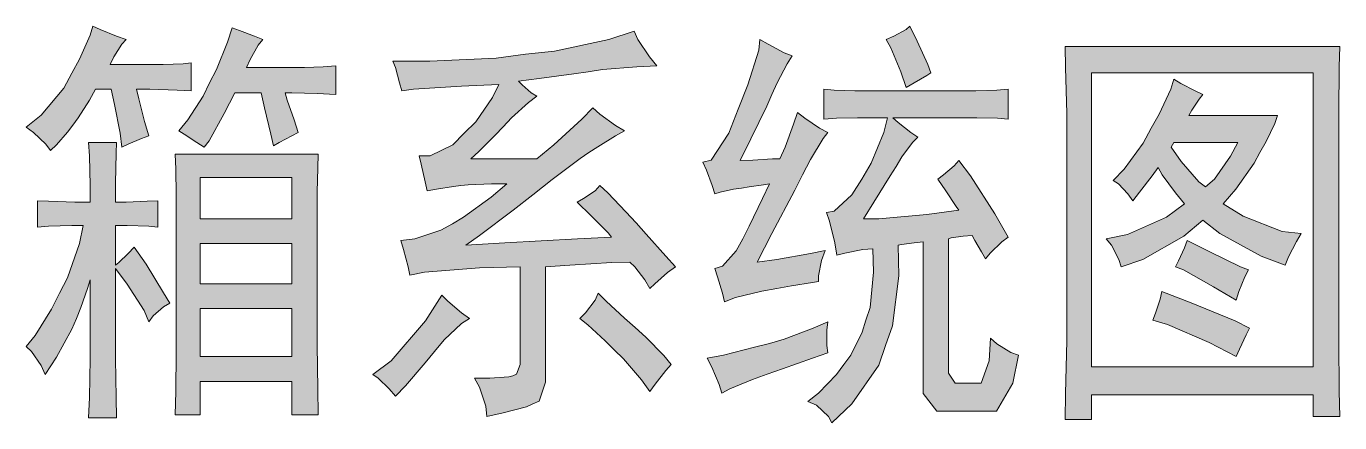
# Model space of a CAD drawing. Header units: millimetres. Extents: x 0 to 586, y 0 to 414.
# Drawn here: x 558.42 to 567.19, y 27.53 to 30.18 of the extents above; entities that cross this region are included whole.
import ezdxf

# ---------------------------------------------------------------- set-up
doc = ezdxf.new("R2010")
doc.units = ezdxf.units.MM

msp = doc.modelspace()

# ---------------------------------------------------------------- hatches: boundary and pattern name
h = msp.add_hatch(color=0)
h.dxf.hatch_style = 2
h.paths.add_polyline_path([(559.516139, 29.74975), (559.424417, 29.753278), (559.240972, 29.760333), (559.152778, 29.760333), (559.166889, 29.696833), (559.205694, 29.545139), (559.233917, 29.449889), (559.184528, 29.43225), (559.096333, 29.393444), (559.054, 29.372278), (559.043417, 29.467528), (559.004611, 29.658028), (558.983444, 29.760333), (558.877611, 29.760333), (558.838806, 29.68625), (558.761194, 29.569833), (558.725917, 29.520444), (558.690639, 29.474583), (558.616556, 29.389917), (558.57775, 29.351111), (558.546, 29.393444), (558.464861, 29.471056), (558.415472, 29.506333), (558.51425, 29.587472), (558.665944, 29.767389), (558.718861, 29.866167), (558.771778, 29.961417), (558.842333, 30.120167), (558.859972, 30.180139), (558.909361, 30.158972), (559.018722, 30.113111), (559.082222, 30.091944), (559.054, 30.060194), (559.001083, 29.975528), (558.976389, 29.926139), (559.251556, 29.926139), (559.329167, 29.926139), (559.463222, 29.929667), (559.516139, 29.936722)])
h = msp.add_hatch(color=0)
h.dxf.hatch_style = 2
h.paths.add_polyline_path([(560.232278, 29.471056), (560.189944, 29.449889), (560.105278, 29.404028), (560.066472, 29.382861), (560.048833, 29.460472), (560.0065, 29.636861), (559.985333, 29.735639), (559.808944, 29.735639), (559.738389, 29.598056), (559.636083, 29.414611), (559.604333, 29.372278), (559.554944, 29.404028), (559.470278, 29.460472), (559.435, 29.481639), (559.494972, 29.555722), (559.597278, 29.714472), (559.639611, 29.802667), (559.685472, 29.890861), (559.759556, 30.074306), (559.791306, 30.169556), (559.840694, 30.151917), (559.939472, 30.113111), (559.995917, 30.091944), (559.964167, 30.053139), (559.91125, 29.957889), (559.886556, 29.904972), (560.232278, 29.904972), (560.274611, 29.904972), (560.398083, 29.9085), (560.48275, 29.915556), (560.48275, 29.725056), (560.359278, 29.732111), (560.189944, 29.735639), (560.144083, 29.735639), (560.158194, 29.68625), (560.204056, 29.555722)])
h = msp.add_hatch(color=0)
h.dxf.hatch_style = 2
h.paths.add_polyline_path([(562.475944, 30.148389), (562.500639, 30.091944), (562.57825, 29.975528), (562.627639, 29.915556), (562.493583, 29.9085), (562.264278, 29.890861), (562.169028, 29.87675), (562.073778, 29.862639), (561.840944, 29.830889), (561.703361, 29.81325), (561.728056, 29.788556), (561.788028, 29.735639), (561.826833, 29.714472), (561.770389, 29.672139), (561.6575, 29.569833), (561.601056, 29.509861), (561.548139, 29.453417), (561.438778, 29.344056), (561.385861, 29.294667), (561.826833, 29.294667), (561.939722, 29.389917), (562.126694, 29.55925), (562.200778, 29.636861), (562.246639, 29.594528), (562.352472, 29.516917), (562.412444, 29.481639), (562.352472, 29.449889), (562.232528, 29.375806), (562.172556, 29.337), (562.116111, 29.298194), (561.929139, 29.157083), (561.798611, 29.054778), (561.668083, 28.952472), (561.442306, 28.783139), (561.350583, 28.719639), (561.611639, 28.73375), (562.098472, 28.761972), (562.32425, 28.772556), (562.303083, 28.800778), (562.186667, 28.917194), (562.094944, 29.005389), (562.137278, 29.030083), (562.214889, 29.083), (562.246639, 29.118278), (562.299556, 29.068889), (562.4195, 28.941889), (562.490056, 28.867806), (562.557083, 28.793722), (562.687611, 28.645556), (562.751111, 28.575), (562.698194, 28.536194), (562.613528, 28.462111), (562.581778, 28.430361), (562.5465, 28.486806), (562.479472, 28.575), (562.447722, 28.60675), (562.327778, 28.603222), (562.045556, 28.585583), (561.883278, 28.575), (561.883278, 27.90825), (561.883278, 27.805944), (561.840944, 27.678944), (561.798611, 27.661306), (561.756278, 27.640139), (561.601056, 27.601333), (561.491694, 27.576639), (561.484639, 27.643667), (561.442306, 27.770667), (561.410556, 27.830639), (561.512861, 27.830639), (561.639861, 27.841222), (561.664556, 27.848278), (561.68925, 27.858861), (561.713944, 27.922361), (561.713944, 27.975278), (561.713944, 28.575), (561.442306, 28.567944), (561.075417, 28.539722), (560.976639, 28.518556), (560.966056, 28.575), (560.934306, 28.691417), (560.916667, 28.751389), (561.011917, 28.761972), (561.184778, 28.818417), (561.262389, 28.86075), (561.336472, 28.906611), (561.519917, 29.040667), (561.62575, 29.128861), (561.523444, 29.128861), (561.368222, 29.121806), (561.318833, 29.118278), (561.269444, 29.111222), (561.156556, 29.093583), (561.093056, 29.083), (561.078944, 29.142972), (561.05425, 29.259389), (561.040139, 29.315833), (561.114222, 29.315833), (561.265917, 29.389917), (561.34, 29.467528), (561.417611, 29.541611), (561.5305, 29.703889), (561.572833, 29.792083), (561.322361, 29.7815), (561.001333, 29.760333), (560.923722, 29.74975), (560.909611, 29.802667), (560.881389, 29.904972), (560.86375, 29.947306), (561.110694, 29.947306), (561.555194, 29.968472), (561.749222, 29.993167), (561.94325, 30.014333), (562.306611, 30.091944)])
h = msp.add_hatch(color=0)
h.dxf.hatch_style = 2
h.paths.add_polyline_path([(564.317444, 30.180139), (564.366833, 30.081361), (564.437389, 29.926139), (564.458556, 29.869694), (564.430333, 29.852056), (564.345667, 29.802667), (564.29275, 29.770917), (564.257472, 29.87675), (564.190444, 30.0355), (564.158694, 30.091944), (564.211611, 30.113111), (564.29275, 30.158972)])
h = msp.add_hatch(color=0)
h.dxf.hatch_style = 2
h.paths.add_polyline_path([(563.53075, 29.982583), (563.499, 29.929667), (563.431972, 29.802667), (563.396694, 29.725056), (563.361417, 29.647444), (563.255583, 29.428722), (563.185028, 29.284083), (563.269694, 29.287611), (563.400222, 29.294667), (563.449611, 29.294667), (563.484889, 29.372278), (563.541333, 29.5275), (563.566028, 29.605111), (563.615417, 29.566306), (563.714194, 29.499278), (563.770639, 29.471056), (563.738889, 29.43225), (563.654222, 29.291139), (563.601306, 29.188833), (563.548389, 29.086528), (563.396694, 28.79725), (563.297917, 28.60675), (563.428444, 28.624389), (563.654222, 28.663194), (563.753, 28.684361), (563.728306, 28.617333), (563.707139, 28.515028), (563.707139, 28.476222), (563.668333, 28.469167), (563.527222, 28.448), (563.428444, 28.430361), (563.329667, 28.412722), (563.153278, 28.370389), (563.079194, 28.342167), (563.065083, 28.398611), (563.033333, 28.507972), (563.015694, 28.564417), (563.065083, 28.578528), (563.156806, 28.680833), (563.202667, 28.761972), (563.245, 28.846639), (563.333194, 29.030083), (563.379056, 29.128861), (563.34025, 29.121806), (563.245, 29.107694), (563.192083, 29.100639), (563.139167, 29.093583), (563.050972, 29.072417), (563.015694, 29.061833), (562.998056, 29.118278), (562.95925, 29.220583), (562.934556, 29.2735), (562.991, 29.287611), (563.107417, 29.467528), (563.170917, 29.626278), (563.234417, 29.788556), (563.3085, 30.021389), (563.315556, 30.091944), (563.372, 30.060194), (563.477833, 30.00375)])
h = msp.add_hatch(color=0)
h.paths.add_polyline_path([(567.189056, 30.046083), (567.185528, 29.9085), (567.182, 29.605111), (567.182, 29.439306), (567.182, 28.253972), (567.182, 28.081111), (567.185528, 27.742444), (567.189056, 27.576639), (567.012667, 27.576639), (567.012667, 27.721278), (565.531, 27.721278), (565.531, 27.555472), (565.354611, 27.555472), (565.358139, 27.728333), (565.365194, 28.081111), (565.365194, 28.264556), (565.365194, 29.439306), (565.365194, 29.598056), (565.358139, 29.904972), (565.354611, 30.046083)])
h.paths.add_polyline_path([(567.012667, 27.90825), (567.012667, 29.869694), (565.531, 29.869694), (565.531, 27.90825)])
h = msp.add_hatch(color=0)
h.dxf.hatch_style = 2
h.paths.add_polyline_path([(564.691389, 29.74975), (564.758417, 29.74975), (564.899528, 29.753278), (564.973611, 29.760333), (564.973611, 29.55925), (564.903056, 29.566306), (564.765472, 29.569833), (564.698444, 29.569833), (564.204556, 29.569833), (564.239833, 29.538083), (564.3245, 29.471056), (564.370361, 29.439306), (564.335083, 29.404028), (564.264528, 29.308778), (564.225722, 29.245278), (564.186917, 29.181778), (564.077556, 29.005389), (564.007, 28.896028), (564.109306, 28.896028), (564.430333, 28.92425), (564.645528, 28.952472), (564.627889, 28.977167), (564.557333, 29.083), (564.504417, 29.160611), (564.543222, 29.188833), (564.613778, 29.248806), (564.645528, 29.284083), (564.723139, 29.181778), (564.885417, 28.927778), (564.973611, 28.772556), (564.931278, 28.740806), (564.853667, 28.666722), (564.821917, 28.627917), (564.797222, 28.673778), (564.751361, 28.751389), (564.733722, 28.783139), (564.67375, 28.779611), (564.592611, 28.769028), (564.574972, 28.761972), (564.574972, 27.932944), (564.574972, 27.865917), (564.620833, 27.798889), (564.663167, 27.798889), (564.751361, 27.798889), (564.793694, 27.798889), (564.846611, 27.947056), (564.857194, 28.09875), (564.899528, 28.059944), (564.99125, 28.0035), (565.044167, 27.985861), (565.005361, 27.798889), (564.896, 27.611917), (564.821917, 27.611917), (564.585556, 27.611917), (564.497361, 27.611917), (564.405639, 27.728333), (564.405639, 27.84475), (564.405639, 28.740806), (564.345667, 28.73375), (564.261, 28.723167), (564.239833, 28.719639), (564.243361, 28.515028), (564.201028, 28.179889), (564.155167, 28.049361), (564.109306, 27.918833), (563.929389, 27.661306), (563.795333, 27.534306), (563.774167, 27.576639), (563.693028, 27.650722), (563.636583, 27.675417), (563.707139, 27.731861), (563.827083, 27.855333), (563.876472, 27.922361), (563.922333, 27.985861), (563.999944, 28.137556), (564.024639, 28.218694), (564.052861, 28.303361), (564.074028, 28.539722), (564.0705, 28.694944), (564.003472, 28.691417), (563.883528, 28.666722), (563.830611, 28.652611), (563.8165, 28.73375), (563.781222, 28.878389), (563.760056, 28.938361), (563.812972, 28.945417), (563.929389, 29.054778), (563.996417, 29.160611), (564.059917, 29.266444), (564.144583, 29.471056), (564.169278, 29.569833), (564.024639, 29.569833), (563.968194, 29.569833), (563.827083, 29.566306), (563.742417, 29.55925), (563.742417, 29.760333), (563.812972, 29.753278), (563.950556, 29.74975), (564.017583, 29.74975)])
h = msp.add_hatch(color=0)
h.paths.add_polyline_path([(566.275361, 29.725056), (566.250667, 29.693306), (566.201278, 29.619222), (566.180111, 29.583944), (566.772778, 29.583944), (566.755139, 29.531028), (566.698694, 29.411083), (566.656361, 29.337), (566.617556, 29.266444), (566.494083, 29.093583), (566.409417, 28.994806), (566.543472, 28.913667), (566.804528, 28.811361), (566.931528, 28.79725), (566.899778, 28.744333), (566.846861, 28.642028), (566.825694, 28.585583), (566.663417, 28.645556), (566.38825, 28.79725), (566.275361, 28.885444), (566.148361, 28.779611), (565.873194, 28.624389), (565.728556, 28.575), (565.714444, 28.624389), (565.665056, 28.719639), (565.629778, 28.761972), (565.770889, 28.790194), (566.031944, 28.906611), (566.151889, 28.994806), (566.091917, 29.068889), (566.003722, 29.188833), (565.9755, 29.238222), (565.936694, 29.181778), (565.852028, 29.072417), (565.806167, 29.015972), (565.774417, 29.061833), (565.710917, 29.128861), (565.675639, 29.150028), (565.749722, 29.227639), (565.876722, 29.4005), (565.929639, 29.499278), (565.982556, 29.594528), (566.060167, 29.760333), (566.081333, 29.827361), (566.127194, 29.799139), (566.222444, 29.74975)])
h.paths.add_polyline_path([(566.063694, 29.372278), (566.130722, 29.277028), (566.247139, 29.142972), (566.293, 29.107694), (566.352972, 29.160611), (566.458806, 29.312306), (566.508194, 29.404028), (566.081333, 29.404028)])
h = msp.add_hatch(color=0)
h.dxf.hatch_style = 2
h.paths.add_polyline_path([(558.842333, 29.005389), (558.842333, 29.118278), (558.838806, 29.315833), (558.83175, 29.404028), (559.018722, 29.404028), (559.015194, 29.333472), (559.011667, 29.132389), (559.011667, 29.005389), (559.082222, 29.005389), (559.223333, 29.012444), (559.293889, 29.015972), (559.293889, 28.839583), (559.233917, 28.846639), (559.089278, 28.850167), (559.011667, 28.850167), (559.011667, 28.585583), (559.032833, 28.603222), (559.096333, 28.663194), (559.135139, 28.705528), (559.216278, 28.592639), (559.332694, 28.402139), (559.375028, 28.331583), (559.332694, 28.306889), (559.262139, 28.246917), (559.233917, 28.208111), (559.202167, 28.282194), (559.089278, 28.458583), (559.011667, 28.564417), (559.011667, 28.077583), (559.011667, 27.961167), (559.015194, 27.703639), (559.018722, 27.566056), (558.83175, 27.566056), (558.838806, 27.703639), (558.842333, 27.961167), (558.842333, 28.077583), (558.842333, 28.486806), (558.824694, 28.430361), (558.778833, 28.303361), (558.750611, 28.229278), (558.718861, 28.158722), (558.616556, 27.97175), (558.542472, 27.855333), (558.51425, 27.915306), (558.45075, 28.010556), (558.415472, 28.042306), (558.475444, 28.116389), (558.584806, 28.292778), (558.637722, 28.398611), (558.690639, 28.500917), (558.771778, 28.730222), (558.796472, 28.850167), (558.718861, 28.850167), (558.563639, 28.846639), (558.489556, 28.839583), (558.489556, 29.015972), (558.563639, 29.012444), (558.740028, 29.005389)])
h = msp.add_hatch(color=0)
h.paths.add_polyline_path([(560.366333, 29.326417), (560.362806, 29.234694), (560.359278, 29.072417), (560.359278, 29.005389), (560.359278, 28.176361), (560.359278, 28.052889), (560.362806, 27.760083), (560.366333, 27.587222), (560.189944, 27.587222), (560.189944, 27.809472), (559.576111, 27.809472), (559.576111, 27.587222), (559.410306, 27.587222), (559.413833, 27.742444), (559.417361, 28.0035), (559.417361, 28.109333), (559.417361, 28.984222), (559.417361, 29.054778), (559.413833, 29.227639), (559.410306, 29.326417)])
h.paths.add_polyline_path([(560.189944, 27.975278), (560.189944, 28.296306), (559.576111, 28.296306), (559.576111, 27.975278)])
h.paths.add_polyline_path([(560.189944, 28.896028), (560.189944, 29.171194), (559.576111, 29.171194), (559.576111, 28.896028)])
h.paths.add_polyline_path([(560.189944, 28.462111), (560.189944, 28.730222), (559.576111, 28.730222), (559.576111, 28.462111)])
h = msp.add_hatch(color=0)
h.dxf.hatch_style = 2
h.paths.add_polyline_path([(566.169528, 28.751389), (566.321222, 28.673778), (566.525833, 28.575), (566.57875, 28.553833), (566.554056, 28.507972), (566.51525, 28.409194), (566.497611, 28.35275), (566.345917, 28.440944), (566.144833, 28.553833), (566.091917, 28.575), (566.113083, 28.613806), (566.151889, 28.702)])
h = msp.add_hatch(color=0)
h.dxf.hatch_style = 2
h.paths.add_polyline_path([(561.375278, 28.229278), (561.322361, 28.197528), (561.205944, 28.088167), (561.142444, 28.010556), (561.078944, 27.932944), (560.948417, 27.78125), (560.881389, 27.710694), (560.839056, 27.760083), (560.764972, 27.830639), (560.729694, 27.855333), (560.853167, 27.947056), (561.082472, 28.215167), (561.191833, 28.3845), (561.230639, 28.345694), (561.322361, 28.268083)])
h = msp.add_hatch(color=0)
h.dxf.hatch_style = 2
h.paths.add_polyline_path([(562.236056, 28.398611), (562.288972, 28.345694), (562.412444, 28.232806), (562.483, 28.169306), (562.553556, 28.105806), (562.6735, 27.982333), (562.722889, 27.922361), (562.687611, 27.883556), (562.617056, 27.791833), (562.581778, 27.742444), (562.525333, 27.820056), (562.405389, 27.961167), (562.341889, 28.021139), (562.281917, 28.081111), (562.1655, 28.186944), (562.112583, 28.229278), (562.151389, 28.268083), (562.214889, 28.35275)])
h = msp.add_hatch(color=0)
h.dxf.hatch_style = 2
h.paths.add_polyline_path([(566.000194, 28.409194), (566.19775, 28.335111), (566.490556, 28.215167), (566.585806, 28.165778), (566.564639, 28.119917), (566.518778, 28.024667), (566.497611, 27.975278), (566.317694, 28.070528), (566.039, 28.190472), (565.940222, 28.218694), (565.957861, 28.264556), (565.989611, 28.359806)])
h = msp.add_hatch(color=0)
h.dxf.hatch_style = 2
h.paths.add_polyline_path([(563.770639, 28.208111), (563.763583, 28.151667), (563.763583, 28.049361), (563.770639, 27.999972), (563.668333, 27.964694), (563.46725, 27.894139), (563.364944, 27.858861), (563.266167, 27.823583), (563.114472, 27.760083), (563.061556, 27.731861), (563.043917, 27.788306), (562.994528, 27.904722), (562.962778, 27.964694), (563.072139, 27.985861), (563.280278, 28.038778), (563.379056, 28.063472), (563.477833, 28.091694), (563.671861, 28.165778)])

# ---------------------------------------------------------------- linework, layer by layer
at = {"color": 0, "lineweight": 0}
for points in [[(559.516139, 29.74975), (559.424417, 29.753278), (559.240972, 29.760333), (559.152778, 29.760333), (559.166889, 29.696833), (559.205694, 29.545139), (559.233917, 29.449889), (559.184528, 29.43225), (559.096333, 29.393444), (559.054, 29.372278), (559.043417, 29.467528), (559.004611, 29.658028), (558.983444, 29.760333), (558.877611, 29.760333), (558.838806, 29.68625), (558.761194, 29.569833), (558.725917, 29.520444), (558.690639, 29.474583), (558.616556, 29.389917), (558.57775, 29.351111), (558.546, 29.393444), (558.464861, 29.471056), (558.415472, 29.506333), (558.51425, 29.587472), (558.665944, 29.767389), (558.718861, 29.866167), (558.771778, 29.961417), (558.842333, 30.120167), (558.859972, 30.180139), (558.909361, 30.158972), (559.018722, 30.113111), (559.082222, 30.091944), (559.054, 30.060194), (559.001083, 29.975528), (558.976389, 29.926139), (559.251556, 29.926139), (559.329167, 29.926139), (559.463222, 29.929667), (559.516139, 29.936722)], [(560.232278, 29.471056), (560.189944, 29.449889), (560.105278, 29.404028), (560.066472, 29.382861), (560.048833, 29.460472), (560.0065, 29.636861), (559.985333, 29.735639), (559.808944, 29.735639), (559.738389, 29.598056), (559.636083, 29.414611), (559.604333, 29.372278), (559.554944, 29.404028), (559.470278, 29.460472), (559.435, 29.481639), (559.494972, 29.555722), (559.597278, 29.714472), (559.639611, 29.802667), (559.685472, 29.890861), (559.759556, 30.074306), (559.791306, 30.169556), (559.840694, 30.151917), (559.939472, 30.113111), (559.995917, 30.091944), (559.964167, 30.053139), (559.91125, 29.957889), (559.886556, 29.904972), (560.232278, 29.904972), (560.274611, 29.904972), (560.398083, 29.9085), (560.48275, 29.915556), (560.48275, 29.725056), (560.359278, 29.732111), (560.189944, 29.735639), (560.144083, 29.735639), (560.158194, 29.68625), (560.204056, 29.555722)], [(562.475944, 30.148389), (562.500639, 30.091944), (562.57825, 29.975528), (562.627639, 29.915556), (562.493583, 29.9085), (562.264278, 29.890861), (562.169028, 29.87675), (562.073778, 29.862639), (561.840944, 29.830889), (561.703361, 29.81325), (561.728056, 29.788556), (561.788028, 29.735639), (561.826833, 29.714472), (561.770389, 29.672139), (561.6575, 29.569833), (561.601056, 29.509861), (561.548139, 29.453417), (561.438778, 29.344056), (561.385861, 29.294667), (561.826833, 29.294667), (561.939722, 29.389917), (562.126694, 29.55925), (562.200778, 29.636861), (562.246639, 29.594528), (562.352472, 29.516917), (562.412444, 29.481639), (562.352472, 29.449889), (562.232528, 29.375806), (562.172556, 29.337), (562.116111, 29.298194), (561.929139, 29.157083), (561.798611, 29.054778), (561.668083, 28.952472), (561.442306, 28.783139), (561.350583, 28.719639), (561.611639, 28.73375), (562.098472, 28.761972), (562.32425, 28.772556), (562.303083, 28.800778), (562.186667, 28.917194), (562.094944, 29.005389), (562.137278, 29.030083), (562.214889, 29.083), (562.246639, 29.118278), (562.299556, 29.068889), (562.4195, 28.941889), (562.490056, 28.867806), (562.557083, 28.793722), (562.687611, 28.645556), (562.751111, 28.575), (562.698194, 28.536194), (562.613528, 28.462111), (562.581778, 28.430361), (562.5465, 28.486806), (562.479472, 28.575), (562.447722, 28.60675), (562.327778, 28.603222), (562.045556, 28.585583), (561.883278, 28.575), (561.883278, 27.90825), (561.883278, 27.805944), (561.840944, 27.678944), (561.798611, 27.661306), (561.756278, 27.640139), (561.601056, 27.601333), (561.491694, 27.576639), (561.484639, 27.643667), (561.442306, 27.770667), (561.410556, 27.830639), (561.512861, 27.830639), (561.639861, 27.841222), (561.664556, 27.848278), (561.68925, 27.858861), (561.713944, 27.922361), (561.713944, 27.975278), (561.713944, 28.575), (561.442306, 28.567944), (561.075417, 28.539722), (560.976639, 28.518556), (560.966056, 28.575), (560.934306, 28.691417), (560.916667, 28.751389), (561.011917, 28.761972), (561.184778, 28.818417), (561.262389, 28.86075), (561.336472, 28.906611), (561.519917, 29.040667), (561.62575, 29.128861), (561.523444, 29.128861), (561.368222, 29.121806), (561.318833, 29.118278), (561.269444, 29.111222), (561.156556, 29.093583), (561.093056, 29.083), (561.078944, 29.142972), (561.05425, 29.259389), (561.040139, 29.315833), (561.114222, 29.315833), (561.265917, 29.389917), (561.34, 29.467528), (561.417611, 29.541611), (561.5305, 29.703889), (561.572833, 29.792083), (561.322361, 29.7815), (561.001333, 29.760333), (560.923722, 29.74975), (560.909611, 29.802667), (560.881389, 29.904972), (560.86375, 29.947306), (561.110694, 29.947306), (561.555194, 29.968472), (561.749222, 29.993167), (561.94325, 30.014333), (562.306611, 30.091944)], [(564.317444, 30.180139), (564.366833, 30.081361), (564.437389, 29.926139), (564.458556, 29.869694), (564.430333, 29.852056), (564.345667, 29.802667), (564.29275, 29.770917), (564.257472, 29.87675), (564.190444, 30.0355), (564.158694, 30.091944), (564.211611, 30.113111), (564.29275, 30.158972)], [(563.53075, 29.982583), (563.499, 29.929667), (563.431972, 29.802667), (563.396694, 29.725056), (563.361417, 29.647444), (563.255583, 29.428722), (563.185028, 29.284083), (563.269694, 29.287611), (563.400222, 29.294667), (563.449611, 29.294667), (563.484889, 29.372278), (563.541333, 29.5275), (563.566028, 29.605111), (563.615417, 29.566306), (563.714194, 29.499278), (563.770639, 29.471056), (563.738889, 29.43225), (563.654222, 29.291139), (563.601306, 29.188833), (563.548389, 29.086528), (563.396694, 28.79725), (563.297917, 28.60675), (563.428444, 28.624389), (563.654222, 28.663194), (563.753, 28.684361), (563.728306, 28.617333), (563.707139, 28.515028), (563.707139, 28.476222), (563.668333, 28.469167), (563.527222, 28.448), (563.428444, 28.430361), (563.329667, 28.412722), (563.153278, 28.370389), (563.079194, 28.342167), (563.065083, 28.398611), (563.033333, 28.507972), (563.015694, 28.564417), (563.065083, 28.578528), (563.156806, 28.680833), (563.202667, 28.761972), (563.245, 28.846639), (563.333194, 29.030083), (563.379056, 29.128861), (563.34025, 29.121806), (563.245, 29.107694), (563.192083, 29.100639), (563.139167, 29.093583), (563.050972, 29.072417), (563.015694, 29.061833), (562.998056, 29.118278), (562.95925, 29.220583), (562.934556, 29.2735), (562.991, 29.287611), (563.107417, 29.467528), (563.170917, 29.626278), (563.234417, 29.788556), (563.3085, 30.021389), (563.315556, 30.091944), (563.372, 30.060194), (563.477833, 30.00375)], [(567.189056, 30.046083), (567.185528, 29.9085), (567.182, 29.605111), (567.182, 29.439306), (567.182, 28.253972), (567.182, 28.081111), (567.185528, 27.742444), (567.189056, 27.576639), (567.012667, 27.576639), (567.012667, 27.721278), (565.531, 27.721278), (565.531, 27.555472), (565.354611, 27.555472), (565.358139, 27.728333), (565.365194, 28.081111), (565.365194, 28.264556), (565.365194, 29.439306), (565.365194, 29.598056), (565.358139, 29.904972), (565.354611, 30.046083)], [(567.012667, 27.90825), (567.012667, 29.869694), (565.531, 29.869694), (565.531, 27.90825)], [(564.691389, 29.74975), (564.758417, 29.74975), (564.899528, 29.753278), (564.973611, 29.760333), (564.973611, 29.55925), (564.903056, 29.566306), (564.765472, 29.569833), (564.698444, 29.569833), (564.204556, 29.569833), (564.239833, 29.538083), (564.3245, 29.471056), (564.370361, 29.439306), (564.335083, 29.404028), (564.264528, 29.308778), (564.225722, 29.245278), (564.186917, 29.181778), (564.077556, 29.005389), (564.007, 28.896028), (564.109306, 28.896028), (564.430333, 28.92425), (564.645528, 28.952472), (564.627889, 28.977167), (564.557333, 29.083), (564.504417, 29.160611), (564.543222, 29.188833), (564.613778, 29.248806), (564.645528, 29.284083), (564.723139, 29.181778), (564.885417, 28.927778), (564.973611, 28.772556), (564.931278, 28.740806), (564.853667, 28.666722), (564.821917, 28.627917), (564.797222, 28.673778), (564.751361, 28.751389), (564.733722, 28.783139), (564.67375, 28.779611), (564.592611, 28.769028), (564.574972, 28.761972), (564.574972, 27.932944), (564.574972, 27.865917), (564.620833, 27.798889), (564.663167, 27.798889), (564.751361, 27.798889), (564.793694, 27.798889), (564.846611, 27.947056), (564.857194, 28.09875), (564.899528, 28.059944), (564.99125, 28.0035), (565.044167, 27.985861), (565.005361, 27.798889), (564.896, 27.611917), (564.821917, 27.611917), (564.585556, 27.611917), (564.497361, 27.611917), (564.405639, 27.728333), (564.405639, 27.84475), (564.405639, 28.740806), (564.345667, 28.73375), (564.261, 28.723167), (564.239833, 28.719639), (564.243361, 28.515028), (564.201028, 28.179889), (564.155167, 28.049361), (564.109306, 27.918833), (563.929389, 27.661306), (563.795333, 27.534306), (563.774167, 27.576639), (563.693028, 27.650722), (563.636583, 27.675417), (563.707139, 27.731861), (563.827083, 27.855333), (563.876472, 27.922361), (563.922333, 27.985861), (563.999944, 28.137556), (564.024639, 28.218694), (564.052861, 28.303361), (564.074028, 28.539722), (564.0705, 28.694944), (564.003472, 28.691417), (563.883528, 28.666722), (563.830611, 28.652611), (563.8165, 28.73375), (563.781222, 28.878389), (563.760056, 28.938361), (563.812972, 28.945417), (563.929389, 29.054778), (563.996417, 29.160611), (564.059917, 29.266444), (564.144583, 29.471056), (564.169278, 29.569833), (564.024639, 29.569833), (563.968194, 29.569833), (563.827083, 29.566306), (563.742417, 29.55925), (563.742417, 29.760333), (563.812972, 29.753278), (563.950556, 29.74975), (564.017583, 29.74975)], [(566.275361, 29.725056), (566.250667, 29.693306), (566.201278, 29.619222), (566.180111, 29.583944), (566.772778, 29.583944), (566.755139, 29.531028), (566.698694, 29.411083), (566.656361, 29.337), (566.617556, 29.266444), (566.494083, 29.093583), (566.409417, 28.994806), (566.543472, 28.913667), (566.804528, 28.811361), (566.931528, 28.79725), (566.899778, 28.744333), (566.846861, 28.642028), (566.825694, 28.585583), (566.663417, 28.645556), (566.38825, 28.79725), (566.275361, 28.885444), (566.148361, 28.779611), (565.873194, 28.624389), (565.728556, 28.575), (565.714444, 28.624389), (565.665056, 28.719639), (565.629778, 28.761972), (565.770889, 28.790194), (566.031944, 28.906611), (566.151889, 28.994806), (566.091917, 29.068889), (566.003722, 29.188833), (565.9755, 29.238222), (565.936694, 29.181778), (565.852028, 29.072417), (565.806167, 29.015972), (565.774417, 29.061833), (565.710917, 29.128861), (565.675639, 29.150028), (565.749722, 29.227639), (565.876722, 29.4005), (565.929639, 29.499278), (565.982556, 29.594528), (566.060167, 29.760333), (566.081333, 29.827361), (566.127194, 29.799139), (566.222444, 29.74975)], [(558.842333, 29.005389), (558.842333, 29.118278), (558.838806, 29.315833), (558.83175, 29.404028), (559.018722, 29.404028), (559.015194, 29.333472), (559.011667, 29.132389), (559.011667, 29.005389), (559.082222, 29.005389), (559.223333, 29.012444), (559.293889, 29.015972), (559.293889, 28.839583), (559.233917, 28.846639), (559.089278, 28.850167), (559.011667, 28.850167), (559.011667, 28.585583), (559.032833, 28.603222), (559.096333, 28.663194), (559.135139, 28.705528), (559.216278, 28.592639), (559.332694, 28.402139), (559.375028, 28.331583), (559.332694, 28.306889), (559.262139, 28.246917), (559.233917, 28.208111), (559.202167, 28.282194), (559.089278, 28.458583), (559.011667, 28.564417), (559.011667, 28.077583), (559.011667, 27.961167), (559.015194, 27.703639), (559.018722, 27.566056), (558.83175, 27.566056), (558.838806, 27.703639), (558.842333, 27.961167), (558.842333, 28.077583), (558.842333, 28.486806), (558.824694, 28.430361), (558.778833, 28.303361), (558.750611, 28.229278), (558.718861, 28.158722), (558.616556, 27.97175), (558.542472, 27.855333), (558.51425, 27.915306), (558.45075, 28.010556), (558.415472, 28.042306), (558.475444, 28.116389), (558.584806, 28.292778), (558.637722, 28.398611), (558.690639, 28.500917), (558.771778, 28.730222), (558.796472, 28.850167), (558.718861, 28.850167), (558.563639, 28.846639), (558.489556, 28.839583), (558.489556, 29.015972), (558.563639, 29.012444), (558.740028, 29.005389)], [(566.063694, 29.372278), (566.130722, 29.277028), (566.247139, 29.142972), (566.293, 29.107694), (566.352972, 29.160611), (566.458806, 29.312306), (566.508194, 29.404028), (566.081333, 29.404028)], [(560.366333, 29.326417), (560.362806, 29.234694), (560.359278, 29.072417), (560.359278, 29.005389), (560.359278, 28.176361), (560.359278, 28.052889), (560.362806, 27.760083), (560.366333, 27.587222), (560.189944, 27.587222), (560.189944, 27.809472), (559.576111, 27.809472), (559.576111, 27.587222), (559.410306, 27.587222), (559.413833, 27.742444), (559.417361, 28.0035), (559.417361, 28.109333), (559.417361, 28.984222), (559.417361, 29.054778), (559.413833, 29.227639), (559.410306, 29.326417)], [(560.189944, 28.896028), (560.189944, 29.171194), (559.576111, 29.171194), (559.576111, 28.896028)], [(560.189944, 28.462111), (560.189944, 28.730222), (559.576111, 28.730222), (559.576111, 28.462111)], [(566.169528, 28.751389), (566.321222, 28.673778), (566.525833, 28.575), (566.57875, 28.553833), (566.554056, 28.507972), (566.51525, 28.409194), (566.497611, 28.35275), (566.345917, 28.440944), (566.144833, 28.553833), (566.091917, 28.575), (566.113083, 28.613806), (566.151889, 28.702)], [(561.375278, 28.229278), (561.322361, 28.197528), (561.205944, 28.088167), (561.142444, 28.010556), (561.078944, 27.932944), (560.948417, 27.78125), (560.881389, 27.710694), (560.839056, 27.760083), (560.764972, 27.830639), (560.729694, 27.855333), (560.853167, 27.947056), (561.082472, 28.215167), (561.191833, 28.3845), (561.230639, 28.345694), (561.322361, 28.268083)], [(562.236056, 28.398611), (562.288972, 28.345694), (562.412444, 28.232806), (562.483, 28.169306), (562.553556, 28.105806), (562.6735, 27.982333), (562.722889, 27.922361), (562.687611, 27.883556), (562.617056, 27.791833), (562.581778, 27.742444), (562.525333, 27.820056), (562.405389, 27.961167), (562.341889, 28.021139), (562.281917, 28.081111), (562.1655, 28.186944), (562.112583, 28.229278), (562.151389, 28.268083), (562.214889, 28.35275)], [(566.000194, 28.409194), (566.19775, 28.335111), (566.490556, 28.215167), (566.585806, 28.165778), (566.564639, 28.119917), (566.518778, 28.024667), (566.497611, 27.975278), (566.317694, 28.070528), (566.039, 28.190472), (565.940222, 28.218694), (565.957861, 28.264556), (565.989611, 28.359806)], [(560.189944, 27.975278), (560.189944, 28.296306), (559.576111, 28.296306), (559.576111, 27.975278)], [(563.770639, 28.208111), (563.763583, 28.151667), (563.763583, 28.049361), (563.770639, 27.999972), (563.668333, 27.964694), (563.46725, 27.894139), (563.364944, 27.858861), (563.266167, 27.823583), (563.114472, 27.760083), (563.061556, 27.731861), (563.043917, 27.788306), (562.994528, 27.904722), (562.962778, 27.964694), (563.072139, 27.985861), (563.280278, 28.038778), (563.379056, 28.063472), (563.477833, 28.091694), (563.671861, 28.165778)]]:
    msp.add_lwpolyline(points, close=True, dxfattribs=at)

doc.saveas('drawing.dxf')
